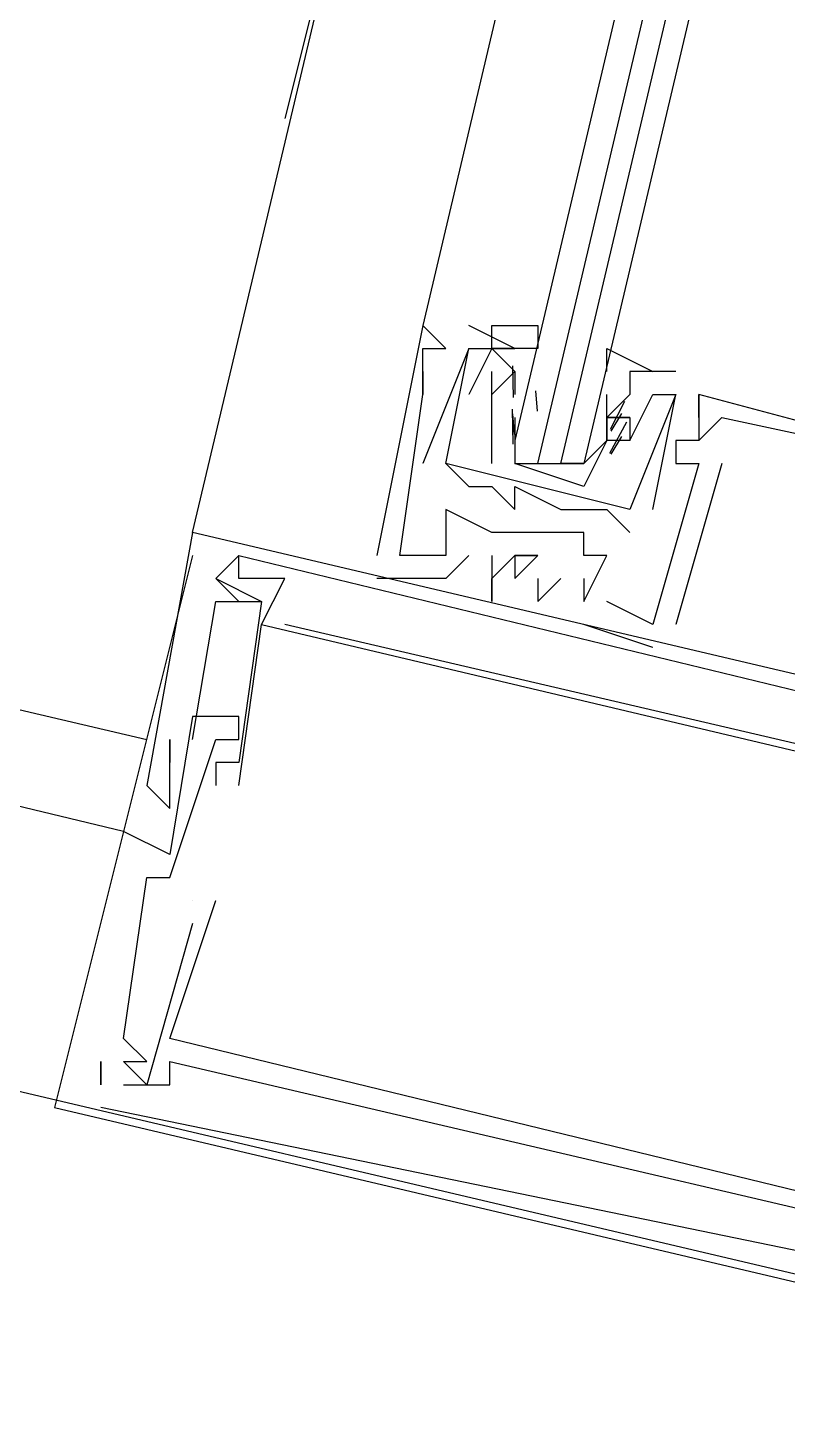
# Model space of a CAD drawing. Header units: feet. Extents: x -84 to 198, y -22 to 181.
# Drawn here: x 116.318 to 116.758, y 59.691 to 60.497 of the extents above; entities that cross this region are included whole.
import ezdxf

# ---------------------------------------------------------------- set-up
doc = ezdxf.new("R2010")
doc.units = ezdxf.units.FT
doc.layers.add('A-LINEA', color=7, linetype='CONTINUOUS')
doc.layers.add('A-MURO-CONCRETO', color=8, linetype='CONTINUOUS')

msp = doc.modelspace()

# ---------------------------------------------------------------- linework, layer by layer
at = {"layer": 'A-LINEA'}
for p, q in [((116.4133, 60.2044), (118.08, 67.2311)), ((116.9333, 61.9644), (116.5467, 60.3244)), ((116.5867, 60.9244), (116.4667, 60.4444)), ((113.6133, 60.7378), (116.3867, 60.0844)), ((116.3733, 60.0311), (113.6533, 60.6844)), ((116.5467, 60.3244), (116.5467, 60.3244)), ((116.5467, 60.3244), (116.5467, 60.3244)), ((116.5467, 60.3244), (116.5467, 60.3244)), ((116.6, 60.3111), (116.5733, 60.3244)), ((116.5733, 60.3244), (116.5733, 60.3244)), ((116.6, 60.3111), (116.5733, 60.3244)), ((116.5733, 60.3244), (116.5733, 60.3244)), ((116.5733, 60.3111), (116.5467, 60.2444)), ((116.5467, 60.3111), (116.5467, 60.3111)), ((116.5733, 60.3111), (116.5467, 60.2444)), ((116.5467, 60.3111), (116.5467, 60.3111)), ((116.5467, 60.3111), (116.5467, 60.3111)), ((116.56, 60.3111), (116.56, 60.3111)), ((116.56, 60.3111), (116.56, 60.3111)), ((116.56, 60.3111), (116.56, 60.3111)), ((116.5733, 60.3111), (116.5733, 60.3111)), ((116.5733, 60.3111), (116.5733, 60.3111)), ((116.5733, 60.3111), (116.5733, 60.3111)), ((116.5733, 60.3111), (116.5733, 60.3111)), ((116.5867, 60.3111), (116.5867, 60.3111)), ((116.5867, 60.3111), (116.5867, 60.3111)), ((116.6, 60.3111), (116.6, 60.3111)), ((116.6, 60.3111), (116.6, 60.3111)), ((116.5992, 60.2827), (116.5989, 60.301)), ((116.5467, 60.2978), (116.5467, 60.2978)), ((116.5467, 60.2978), (116.5467, 60.2978)), ((116.5467, 60.2978), (116.5467, 60.2978)), ((116.5867, 60.2978), (116.5867, 60.2978)), ((116.5867, 60.2978), (116.5867, 60.2978)), ((116.6, 60.2978), (116.6, 60.2978)), ((116.6, 60.2978), (116.6, 60.2844)), ((116.6, 60.2978), (116.6, 60.2978)), ((116.6933, 60.2978), (116.6667, 60.2978)), ((116.6667, 60.2978), (116.6667, 60.2978)), ((116.6933, 60.2978), (116.6667, 60.2978)), ((116.6667, 60.2978), (116.6667, 60.2978)), ((116.6933, 60.2978), (116.6933, 60.2978)), ((116.6933, 60.2978), (116.6933, 60.2978)), ((116.5467, 60.2844), (116.5467, 60.2844)), ((116.5467, 60.2844), (116.5467, 60.2844)), ((116.5467, 60.2844), (116.5467, 60.2844)), ((116.5467, 60.2844), (116.5467, 60.2844)), ((116.5467, 60.2844), (116.5467, 60.2844)), ((116.5467, 60.2844), (116.5467, 60.2844)), ((116.5733, 60.2844), (116.5733, 60.2844)), ((116.5733, 60.2844), (116.5733, 60.2844)), ((116.5867, 60.2844), (116.5867, 60.2844)), ((116.5867, 60.2844), (116.5867, 60.2844)), ((116.5867, 60.2844), (116.5867, 60.2844)), ((116.5867, 60.2844), (116.5867, 60.2844)), ((116.6, 60.2844), (116.6, 60.2844)), ((116.6132, 60.2747), (116.6122, 60.2865)), ((116.6533, 60.2844), (116.6533, 60.2844)), ((116.6533, 60.2711), (116.6533, 60.2844)), ((116.6533, 60.2844), (116.6533, 60.2844)), ((116.68, 60.2178), (116.6933, 60.2844)), ((116.68, 60.2844), (116.68, 60.2844)), ((116.68, 60.2178), (116.6933, 60.2844)), ((116.68, 60.2844), (116.68, 60.2844)), ((116.6933, 60.2844), (116.6933, 60.2844)), ((116.6933, 60.2844), (116.6933, 60.2844)), ((116.6933, 60.2844), (116.6933, 60.2844)), ((116.6933, 60.2844), (116.6933, 60.2844)), ((116.7067, 60.2844), (116.7067, 60.2844)), ((116.7067, 60.2844), (116.7067, 60.2844)), ((116.7067, 60.2844), (116.7067, 60.2844)), ((116.7067, 60.2844), (116.7067, 60.2844)), ((116.7067, 60.2844), (116.7067, 60.2844)), ((116.7067, 60.2844), (116.7067, 60.2844)), ((116.6636, 60.2803), (116.6552, 60.2641)), ((116.5867, 60.2711), (116.5867, 60.2711)), ((116.5867, 60.2711), (116.5867, 60.2711)), ((116.5991, 60.2556), (116.5986, 60.2759)), ((116.5999, 60.2613), (116.5988, 60.2732)), ((116.6, 60.2711), (116.6, 60.2711)), ((116.6533, 60.2711), (116.6533, 60.2711)), ((116.6647, 60.2683), (116.655, 60.2503)), ((116.6618, 60.2733), (116.6556, 60.2632)), ((116.6667, 60.2711), (116.6667, 60.2711)), ((116.6667, 60.2711), (116.6667, 60.2711)), ((116.7067, 60.2711), (116.7067, 60.2711)), ((116.7067, 60.2711), (116.7067, 60.2711)), ((116.7067, 60.2711), (116.7067, 60.2711)), ((116.7067, 60.2711), (116.7067, 60.2711)), ((116.7067, 60.2711), (116.7067, 60.2711)), ((116.7067, 60.2711), (116.7067, 60.2711)), ((116.72, 60.2711), (116.72, 60.2711)), ((116.72, 60.2711), (116.72, 60.2711)), ((116.72, 60.2711), (116.72, 60.2711)), ((116.64, 60.2578), (116.64, 60.2578)), ((116.6533, 60.2578), (116.6533, 60.2578)), ((116.6533, 60.2578), (116.6533, 60.2578)), ((116.6618, 60.26), (116.6556, 60.2498)), ((116.6667, 60.2578), (116.6667, 60.2578)), ((116.6667, 60.2578), (116.6667, 60.2578)), ((116.6667, 60.2578), (116.6667, 60.2578)), ((116.6667, 60.2578), (116.6667, 60.2578)), ((116.6933, 60.2578), (116.6933, 60.2578)), ((116.6933, 60.2578), (116.6933, 60.2578)), ((116.6933, 60.2578), (116.6933, 60.2578)), ((116.7067, 60.2578), (116.7067, 60.2578)), ((116.7067, 60.2578), (116.7067, 60.2578)), ((116.7067, 60.2578), (116.7067, 60.2578)), ((116.7067, 60.2578), (116.7067, 60.2578)), ((116.7067, 60.2578), (116.7067, 60.2578)), ((116.7067, 60.2578), (116.7067, 60.2578)), ((116.5467, 60.2444), (116.5467, 60.2444)), ((116.5467, 60.2444), (116.5467, 60.2444)), ((116.56, 60.2444), (116.56, 60.2444)), ((116.56, 60.2444), (116.56, 60.2444)), ((116.56, 60.2444), (116.56, 60.2444)), ((116.56, 60.2444), (116.56, 60.2444)), ((116.64, 60.2311), (116.6, 60.2444)), ((116.6133, 60.2444), (116.6267, 60.2444)), ((116.64, 60.2444), (116.64, 60.2444)), ((116.72, 60.2444), (116.6933, 60.1511)), ((116.6933, 60.2444), (116.6933, 60.2444)), ((116.72, 60.2444), (116.6933, 60.1511)), ((116.6933, 60.2444), (116.6933, 60.2444)), ((116.72, 60.2444), (116.6933, 60.1511)), ((116.6933, 60.2444), (116.6933, 60.2444)), ((116.7067, 60.2444), (116.7067, 60.2444)), ((116.7067, 60.2444), (116.7067, 60.2444)), ((116.7067, 60.2444), (116.7067, 60.2444)), ((116.7067, 60.2444), (116.7067, 60.2444)), ((116.7067, 60.2444), (116.7067, 60.2444)), ((116.7067, 60.2444), (116.7067, 60.2444)), ((116.72, 60.2444), (116.72, 60.2444)), ((116.72, 60.2444), (116.72, 60.2444)), ((116.72, 60.2444), (116.72, 60.2444)), ((116.5733, 60.2311), (116.5733, 60.2311)), ((116.5733, 60.2311), (116.5733, 60.2311)), ((116.5867, 60.2311), (116.5867, 60.2311)), ((116.5867, 60.2311), (116.5867, 60.2311)), ((116.6, 60.2311), (116.6, 60.2311)), ((116.6, 60.2311), (116.6, 60.2311)), ((116.56, 60.2178), (116.56, 60.2178)), ((116.56, 60.2178), (116.56, 60.2178)), ((116.56, 60.2178), (116.56, 60.2178)), ((116.6, 60.2178), (116.6, 60.2178)), ((116.6, 60.2178), (116.6, 60.2178)), ((116.6267, 60.2178), (116.6267, 60.2178)), ((116.6267, 60.2178), (116.6267, 60.2178)), ((116.6533, 60.2178), (116.6533, 60.2178)), ((116.6533, 60.2178), (116.6533, 60.2178)), ((116.6667, 60.2178), (116.6667, 60.2178)), ((116.6667, 60.2178), (116.6667, 60.2178)), ((116.68, 60.2178), (116.68, 60.2178)), ((116.68, 60.2178), (116.68, 60.2178)), ((116.4133, 60.2044), (116.4133, 60.2044)), ((116.4133, 60.2044), (116.4133, 60.2044)), ((116.4133, 60.2044), (116.4133, 60.2044)), ((116.5867, 60.2044), (116.5867, 60.2044)), ((116.5867, 60.2044), (116.5867, 60.2044)), ((116.5867, 60.2044), (116.5867, 60.2044)), ((116.6133, 60.2044), (116.6133, 60.2044)), ((116.6133, 60.2044), (116.6133, 60.2044)), ((116.6133, 60.2044), (116.6133, 60.2044)), ((116.64, 60.2044), (116.64, 60.2044)), ((116.64, 60.2044), (116.64, 60.2044)), ((116.64, 60.2044), (116.64, 60.2044)), ((116.6667, 60.2044), (116.6667, 60.2044)), ((116.6667, 60.2044), (116.6667, 60.2044)), ((116.4133, 60.1911), (116.3333, 59.8711)), ((116.44, 60.1911), (116.44, 60.1911)), ((116.44, 60.1911), (116.44, 60.1911)), ((116.44, 60.1911), (116.44, 60.1911)), ((116.52, 60.1911), (116.52, 60.1911)), ((116.52, 60.1911), (116.52, 60.1911)), ((116.52, 60.1911), (116.52, 60.1911)), ((116.5333, 60.1911), (116.5333, 60.1911)), ((116.5333, 60.1911), (116.5333, 60.1911)), ((116.5333, 60.1911), (116.5333, 60.1911)), ((116.56, 60.1911), (116.56, 60.1911)), ((116.56, 60.1911), (116.56, 60.1911)), ((116.56, 60.1911), (116.56, 60.1911)), ((116.5733, 60.1911), (116.5733, 60.1911)), ((116.5733, 60.1911), (116.5733, 60.1911)), ((116.5733, 60.1911), (116.5733, 60.1911)), ((116.5867, 60.1911), (116.5867, 60.1911)), ((116.5867, 60.1911), (116.5867, 60.1911)), ((116.5867, 60.1911), (116.5867, 60.1911)), ((116.6, 60.1911), (116.6, 60.1911)), ((116.6, 60.1911), (116.6, 60.1911)), ((116.6, 60.1911), (116.6, 60.1911)), ((116.64, 60.1911), (116.64, 60.1911)), ((116.64, 60.1911), (116.64, 60.1911)), ((116.64, 60.1911), (116.64, 60.1911)), ((116.6533, 60.1911), (116.6533, 60.1911)), ((116.6533, 60.1911), (116.6533, 60.1911)), ((116.6533, 60.1911), (116.6533, 60.1911)), ((116.4267, 60.1778), (116.4267, 60.1778)), ((116.4267, 60.1778), (116.4267, 60.1778)), ((116.4267, 60.1778), (116.4267, 60.1778)), ((116.4267, 60.1778), (116.4267, 60.1778)), ((116.4267, 60.1778), (116.4267, 60.1778)), ((116.4267, 60.1778), (116.4267, 60.1778)), ((116.44, 60.1778), (116.44, 60.1778)), ((116.44, 60.1778), (116.44, 60.1778)), ((116.44, 60.1778), (116.44, 60.1778)), ((116.4667, 60.1778), (116.4667, 60.1778)), ((116.4667, 60.1778), (116.4667, 60.1778)), ((116.4667, 60.1778), (116.4667, 60.1778)), ((116.52, 60.1778), (116.52, 60.1778)), ((116.52, 60.1778), (116.52, 60.1778)), ((116.52, 60.1778), (116.52, 60.1778)), ((116.56, 60.1778), (116.56, 60.1778)), ((116.56, 60.1778), (116.56, 60.1778)), ((116.56, 60.1778), (116.56, 60.1778)), ((116.5867, 60.1778), (116.5867, 60.1778)), ((116.5867, 60.1778), (116.5867, 60.1778)), ((116.5867, 60.1778), (116.5867, 60.1778)), ((116.6133, 60.1778), (116.6133, 60.1778)), ((116.6133, 60.1778), (116.6133, 60.1778)), ((116.6133, 60.1778), (116.6133, 60.1778)), ((116.6267, 60.1778), (116.6267, 60.1778)), ((116.6267, 60.1778), (116.6267, 60.1778)), ((116.6267, 60.1778), (116.6267, 60.1778)), ((116.64, 60.1778), (116.64, 60.1778)), ((116.64, 60.1778), (116.64, 60.1778)), ((116.64, 60.1778), (116.64, 60.1778)), ((116.4267, 60.1644), (116.4267, 60.1644)), ((116.4267, 60.1644), (116.4267, 60.1644)), ((116.4267, 60.1644), (116.4267, 60.1644)), ((116.44, 60.1644), (116.44, 60.1644)), ((116.44, 60.1644), (116.44, 60.1644)), ((116.44, 60.1644), (116.44, 60.1644)), ((116.44, 60.1644), (116.44, 60.1644)), ((116.44, 60.1644), (116.44, 60.1644)), ((116.44, 60.1644), (116.44, 60.1644)), ((116.4533, 60.1644), (116.4533, 60.1644)), ((116.4533, 60.1644), (116.4533, 60.1644)), ((116.4533, 60.1644), (116.4533, 60.1644)), ((116.4533, 60.1644), (116.4533, 60.1644)), ((116.4533, 60.1644), (116.4533, 60.1644)), ((116.4533, 60.1644), (116.4533, 60.1644)), ((116.5867, 60.1644), (116.5867, 60.1644)), ((116.5867, 60.1644), (116.5867, 60.1644)), ((116.5867, 60.1644), (116.5867, 60.1644)), ((116.6133, 60.1644), (116.6133, 60.1644)), ((116.6133, 60.1644), (116.6133, 60.1644)), ((116.6133, 60.1644), (116.6133, 60.1644)), ((116.64, 60.1644), (116.64, 60.1644)), ((116.64, 60.1644), (116.64, 60.1644)), ((116.64, 60.1644), (116.64, 60.1644)), ((116.64, 60.1644), (116.64, 60.1644)), ((116.64, 60.1644), (116.64, 60.1644)), ((116.64, 60.1644), (116.64, 60.1644)), ((116.6533, 60.1644), (116.6533, 60.1644)), ((116.6533, 60.1644), (116.6533, 60.1644)), ((116.6533, 60.1644), (116.6533, 60.1644)), ((116.4533, 60.1511), (116.4533, 60.1511)), ((116.4533, 60.1511), (116.4533, 60.1511)), ((116.4533, 60.1511), (116.4533, 60.1511)), ((116.4533, 60.1511), (116.4533, 60.1511)), ((116.4533, 60.1511), (116.4533, 60.1511)), ((116.4533, 60.1511), (116.4533, 60.1511)), ((116.4667, 60.1511), (116.4667, 60.1511)), ((116.4667, 60.1511), (116.4667, 60.1511)), ((116.4667, 60.1511), (116.4667, 60.1511)), ((116.68, 60.1378), (116.64, 60.1511)), ((116.64, 60.1511), (116.64, 60.1511)), ((116.68, 60.1378), (116.64, 60.1511)), ((116.64, 60.1511), (116.64, 60.1511)), ((116.68, 60.1378), (116.64, 60.1511)), ((116.64, 60.1511), (116.64, 60.1511)), ((116.68, 60.1511), (116.68, 60.1511)), ((116.68, 60.1511), (116.68, 60.1511)), ((116.68, 60.1511), (116.68, 60.1511)), ((116.68, 60.1511), (116.68, 60.1511)), ((116.68, 60.1511), (116.68, 60.1511)), ((116.68, 60.1511), (116.68, 60.1511)), ((116.6933, 60.1511), (116.6933, 60.1511)), ((116.6933, 60.1511), (116.6933, 60.1511)), ((116.6933, 60.1511), (116.6933, 60.1511)), ((116.68, 60.1378), (116.68, 60.1378)), ((116.68, 60.1378), (116.68, 60.1378)), ((116.68, 60.1378), (116.68, 60.1378)), ((116.4133, 60.0978), (116.4133, 60.0978)), ((116.4133, 60.0978), (116.4133, 60.0978)), ((116.4133, 60.0978), (116.4133, 60.0978)), ((116.44, 60.0978), (116.44, 60.0978)), ((116.44, 60.0978), (116.44, 60.0978)), ((116.44, 60.0978), (116.44, 60.0978)), ((116.4, 60.0844), (116.4, 60.0844)), ((116.4, 60.0844), (116.4, 60.0844)), ((116.4, 60.0844), (116.4, 60.0844)), ((116.4, 60.0844), (116.4, 60.0844)), ((116.4, 60.0844), (116.4, 60.0844)), ((116.4, 60.0844), (116.4, 60.0844)), ((116.4133, 60.0844), (116.4133, 60.0844)), ((116.4133, 60.0844), (116.4133, 60.0844)), ((116.4133, 60.0844), (116.4133, 60.0844)), ((116.4267, 60.0844), (116.4267, 60.0844)), ((116.4267, 60.0844), (116.4267, 60.0844)), ((116.4267, 60.0844), (116.4267, 60.0844)), ((116.44, 60.0844), (116.44, 60.0844)), ((116.44, 60.0844), (116.44, 60.0844)), ((116.44, 60.0844), (116.44, 60.0844)), ((116.4, 60.0711), (116.4, 60.0711)), ((116.4, 60.0711), (116.4, 60.0711)), ((116.4, 60.0711), (116.4, 60.0711)), ((116.4267, 60.0711), (116.4267, 60.0711)), ((116.4267, 60.0711), (116.4267, 60.0711)), ((116.4267, 60.0711), (116.4267, 60.0711)), ((116.44, 60.0711), (116.44, 60.0711)), ((116.44, 60.0711), (116.44, 60.0711)), ((116.44, 60.0711), (116.44, 60.0711)), ((116.3867, 60.0578), (116.3867, 60.0578)), ((116.3867, 60.0578), (116.3867, 60.0578)), ((116.3867, 60.0578), (116.3867, 60.0578)), ((116.4, 60.0578), (116.4, 60.0578)), ((116.4, 60.0578), (116.4, 60.0578)), ((116.4, 60.0578), (116.4, 60.0578)), ((116.4267, 60.0578), (116.4267, 60.0578)), ((116.4267, 60.0578), (116.4267, 60.0578)), ((116.4267, 60.0578), (116.4267, 60.0578)), ((116.44, 60.0578), (116.44, 60.0578)), ((116.44, 60.0578), (116.44, 60.0578)), ((116.44, 60.0578), (116.44, 60.0578)), ((116.4, 60.0444), (116.4, 60.0444)), ((116.4, 60.0444), (116.4, 60.0444)), ((116.4, 60.0444), (116.4, 60.0444)), ((116.3733, 60.0311), (116.3733, 60.0311)), ((116.3733, 60.0311), (116.3733, 60.0311)), ((116.3733, 60.0311), (116.3733, 60.0311)), ((116.4, 60.0178), (116.4, 60.0178)), ((116.4, 60.0178), (116.4, 60.0178)), ((116.4, 60.0178), (116.4, 60.0178)), ((116.3867, 60.0044), (116.3867, 60.0044)), ((116.3867, 60.0044), (116.3867, 60.0044)), ((116.3867, 60.0044), (116.3867, 60.0044)), ((116.4, 60.0044), (116.4, 60.0044)), ((116.4, 60.0044), (116.4, 60.0044)), ((116.4, 60.0044), (116.4, 60.0044)), ((116.4133, 59.9911), (116.4133, 59.9911)), ((116.4133, 59.9911), (116.4133, 59.9911)), ((116.4133, 59.9911), (116.4133, 59.9911)), ((116.4133, 59.9911), (116.4133, 59.9911)), ((116.4133, 59.9911), (116.4133, 59.9911)), ((116.4133, 59.9911), (116.4133, 59.9911)), ((116.4267, 59.9911), (116.4267, 59.9911)), ((116.4267, 59.9911), (116.4267, 59.9911)), ((116.4267, 59.9911), (116.4267, 59.9911)), ((116.4133, 59.9778), (116.4133, 59.9778)), ((116.4133, 59.9778), (116.4133, 59.9778)), ((116.4133, 59.9778), (116.4133, 59.9778)), ((116.3733, 59.9111), (116.3733, 59.9111)), ((116.3733, 59.9111), (116.3733, 59.9111)), ((116.3733, 59.9111), (116.3733, 59.9111)), ((116.4, 59.9111), (116.4, 59.9111)), ((116.4, 59.9111), (116.4, 59.9111)), ((116.4, 59.9111), (116.4, 59.9111)), ((116.36, 59.8978), (116.36, 59.8844)), ((116.36, 59.8978), (116.36, 59.8978)), ((116.36, 59.8844), (116.36, 59.8978)), ((116.36, 59.8978), (116.36, 59.8978)), ((116.36, 59.8978), (116.36, 59.8844)), ((116.36, 59.8978), (116.36, 59.8978)), ((116.36, 59.8844), (116.36, 59.8978)), ((116.36, 59.8978), (116.36, 59.8978)), ((116.36, 59.8978), (116.36, 59.8844)), ((116.36, 59.8978), (116.36, 59.8978)), ((116.36, 59.8844), (116.36, 59.8978)), ((116.36, 59.8978), (116.36, 59.8978)), ((116.3733, 59.8978), (116.3733, 59.8978)), ((116.3733, 59.8978), (116.3733, 59.8978)), ((116.3733, 59.8978), (116.3733, 59.8978)), ((116.3733, 59.8978), (116.3733, 59.8978)), ((116.3733, 59.8978), (116.3733, 59.8978)), ((116.3733, 59.8978), (116.3733, 59.8978)), ((116.3867, 59.8978), (116.3867, 59.8978)), ((116.3867, 59.8978), (116.3867, 59.8978)), ((116.3867, 59.8978), (116.3867, 59.8978)), ((116.4, 59.8978), (116.4, 59.8978)), ((116.4, 59.8978), (116.4, 59.8978)), ((116.4, 59.8978), (116.4, 59.8978)), ((116.36, 59.8844), (116.36, 59.8844)), ((116.36, 59.8844), (116.36, 59.8844)), ((116.36, 59.8844), (116.36, 59.8844)), ((116.36, 59.8844), (116.36, 59.8844)), ((116.36, 59.8844), (116.36, 59.8844)), ((116.36, 59.8844), (116.36, 59.8844)), ((116.3733, 59.8844), (116.3733, 59.8844)), ((116.3733, 59.8844), (116.3733, 59.8844)), ((116.3733, 59.8844), (116.3733, 59.8844)), ((116.3867, 59.8844), (116.3867, 59.8844)), ((116.3867, 59.8844), (116.3867, 59.8844)), ((116.3867, 59.8844), (116.3867, 59.8844)), ((116.4, 59.8844), (116.4, 59.8844)), ((116.4, 59.8844), (116.4, 59.8844)), ((116.4, 59.8844), (116.4, 59.8844)), ((116.3333, 59.8711), (116.3333, 59.8711)), ((116.3333, 59.8711), (116.3333, 59.8711)), ((116.3333, 59.8711), (116.3333, 59.8711)), ((116.36, 59.8711), (116.36, 59.8711)), ((116.36, 59.8711), (116.36, 59.8711)), ((116.36, 59.8711), (116.36, 59.8711))]:
    msp.add_line(p, q, dxfattribs=at)
for points in [[(117, 61.9511), (116.6, 60.2578), (116.6, 60.2444), (116.6133, 60.2444), (117.0133, 61.9378)], [(117.04, 61.9378), (116.64, 60.2444), (116.6267, 60.2444), (117.0267, 61.9378)], [(117.1467, 59.6844), (116.8, 58.2178), (113.4, 59.0311), (113.7467, 60.4844), (117.1467, 59.6844)], [(116.64, 60.1644), (116.6533, 60.1911), (116.64, 60.1911), (116.64, 60.2044), (116.6133, 60.2044), (116.5867, 60.2044), (116.56, 60.2178), (116.56, 60.1911), (116.5333, 60.1911), (116.5467, 60.2844), (116.5467, 60.2978), (116.5467, 60.2844), (116.5467, 60.3111), (116.56, 60.3111), (116.5467, 60.3244), (116.52, 60.1911), (116.52, 60.1911)], [(116.64, 60.1644), (116.6533, 60.1911), (116.64, 60.1911), (116.64, 60.2044), (116.6133, 60.2044), (116.5867, 60.2044), (116.56, 60.2178), (116.56, 60.1911), (116.5333, 60.1911), (116.5467, 60.2844), (116.5467, 60.2978), (116.5467, 60.2844), (116.5467, 60.3111), (116.56, 60.3111), (116.5467, 60.3244), (116.52, 60.1911), (116.52, 60.1911)], [(116.64, 60.1644), (116.6533, 60.1911), (116.64, 60.1911), (116.64, 60.2044), (116.6133, 60.2044), (116.5867, 60.2044), (116.56, 60.2178), (116.56, 60.1911), (116.5333, 60.1911), (116.5467, 60.2844), (116.5467, 60.2978), (116.5467, 60.2844), (116.5467, 60.3111), (116.56, 60.3111), (116.5467, 60.3244), (116.52, 60.1911), (116.52, 60.1911)], [(116.5867, 60.2444), (116.5867, 60.2711), (116.5867, 60.2844), (116.6, 60.2978), (116.5867, 60.3111), (116.6, 60.3111), (116.5867, 60.3111), (116.5867, 60.3244), (116.6133, 60.3244), (116.6133, 60.3111), (116.6, 60.3111)], [(116.6667, 60.2178), (116.56, 60.2444), (116.5733, 60.3111), (116.5867, 60.3111), (116.5733, 60.2844)], [(116.6667, 60.2178), (116.56, 60.2444), (116.5733, 60.3111), (116.5867, 60.3111), (116.5733, 60.2844)], [(116.6533, 60.2978), (116.6533, 60.3111), (116.68, 60.2978), (116.6667, 60.2978), (116.6667, 60.2844), (116.6533, 60.2711), (116.6667, 60.2711), (116.6533, 60.2711), (116.6533, 60.2578), (116.64, 60.2311)], [(116.5867, 60.2711), (116.5867, 60.2711), (116.5867, 60.2844), (116.5867, 60.2978)], [(116.5867, 60.2711), (116.5867, 60.2711), (116.5867, 60.2844), (116.5867, 60.2978)], [(116.9067, 60.2311), (116.7067, 60.2844), (116.7067, 60.2711), (116.7067, 60.2844), (116.7067, 60.2711), (116.7067, 60.2578), (116.6933, 60.2578), (116.6933, 60.2444), (116.7067, 60.2444), (116.68, 60.1511), (116.6533, 60.1644)], [(116.9067, 60.2311), (116.7067, 60.2844), (116.7067, 60.2711), (116.7067, 60.2844), (116.7067, 60.2711), (116.7067, 60.2578), (116.6933, 60.2578), (116.6933, 60.2444), (116.7067, 60.2444), (116.68, 60.1511), (116.6533, 60.1644)], [(116.9067, 60.2311), (116.7067, 60.2844), (116.7067, 60.2711), (116.7067, 60.2844), (116.7067, 60.2711), (116.7067, 60.2578), (116.6933, 60.2578), (116.6933, 60.2444), (116.7067, 60.2444), (116.68, 60.1511), (116.6533, 60.1644)], [(116.6667, 60.2578), (116.68, 60.2844), (116.6933, 60.2844), (116.6667, 60.2178)], [(116.6667, 60.2578), (116.68, 60.2844), (116.6933, 60.2844), (116.6667, 60.2178)], [(116.6, 60.2711), (116.6, 60.2444), (116.64, 60.2444), (116.6533, 60.2578), (116.6533, 60.2711)], [(116.6667, 60.2711), (116.6667, 60.2578), (116.6533, 60.2578)], [(116.6667, 60.2711), (116.6667, 60.2578), (116.6533, 60.2578)], [(116.7067, 60.2578), (116.72, 60.2711), (116.9067, 60.2311), (116.88, 60.1111), (116.8133, 60.1244)], [(116.7067, 60.2578), (116.72, 60.2711), (116.9067, 60.2311), (116.88, 60.1111), (116.8133, 60.1244)], [(116.7067, 60.2578), (116.72, 60.2711), (116.9067, 60.2311), (116.88, 60.1111), (116.8133, 60.1244)], [(116.56, 60.2444), (116.5733, 60.2311), (116.5867, 60.2311), (116.6, 60.2178), (116.6, 60.2311), (116.6267, 60.2178), (116.6533, 60.2178), (116.6667, 60.2044)], [(116.56, 60.2444), (116.5733, 60.2311), (116.5867, 60.2311), (116.6, 60.2178), (116.6, 60.2311), (116.6267, 60.2178), (116.6533, 60.2178), (116.6667, 60.2044)], [(117.08, 60.0444), (117.0933, 60.0444), (116.4133, 60.2044), (116.3867, 60.0578), (116.4, 60.0444), (116.4, 60.0578), (116.4, 60.0844), (116.4, 60.0711)], [(117.08, 60.0444), (117.0933, 60.0444), (116.4133, 60.2044), (116.3867, 60.0578), (116.4, 60.0444), (116.4, 60.0578), (116.4, 60.0844), (116.4, 60.0711)], [(117.08, 60.0444), (117.0933, 60.0444), (116.4133, 60.2044), (116.3867, 60.0578), (116.4, 60.0444), (116.4, 60.0578), (116.4, 60.0844), (116.4, 60.0711)], [(116.4533, 60.1511), (116.4667, 60.1778), (116.44, 60.1778), (116.44, 60.1911), (116.4267, 60.1778), (116.4533, 60.1644), (116.44, 60.0711), (116.4267, 60.0711), (116.4267, 60.0578)], [(116.44, 60.1644), (116.4267, 60.1778), (116.44, 60.1911)], [(116.4533, 60.1511), (116.4667, 60.1778), (116.44, 60.1778), (116.44, 60.1911), (116.4267, 60.1778), (116.4533, 60.1644), (116.44, 60.0711), (116.4267, 60.0711), (116.4267, 60.0578)], [(116.44, 60.1644), (116.4267, 60.1778), (116.44, 60.1911)], [(116.4533, 60.1511), (116.4667, 60.1778), (116.44, 60.1778), (116.44, 60.1911), (116.4267, 60.1778), (116.4533, 60.1644), (116.44, 60.0711), (116.4267, 60.0711), (116.4267, 60.0578)], [(116.44, 60.1644), (116.4267, 60.1778), (116.44, 60.1911)], [(116.44, 60.1911), (116.88, 60.0844), (116.88, 60.0711)], [(116.44, 60.1911), (116.88, 60.0844), (116.88, 60.0711)], [(116.44, 60.1911), (116.88, 60.0844), (116.88, 60.0711)], [(116.5733, 60.1911), (116.5733, 60.1911), (116.56, 60.1778), (116.56, 60.1778), (116.52, 60.1778)], [(116.5733, 60.1911), (116.5733, 60.1911), (116.56, 60.1778), (116.56, 60.1778), (116.52, 60.1778)], [(116.5733, 60.1911), (116.5733, 60.1911), (116.56, 60.1778), (116.56, 60.1778), (116.52, 60.1778)], [(116.5867, 60.1911), (116.5867, 60.1644), (116.5867, 60.1778), (116.6, 60.1911), (116.6, 60.1911)], [(116.5867, 60.1911), (116.5867, 60.1644), (116.5867, 60.1778), (116.6, 60.1911), (116.6, 60.1911)], [(116.5867, 60.1911), (116.5867, 60.1644), (116.5867, 60.1778), (116.6, 60.1911), (116.6, 60.1911)], [(116.6133, 60.1911), (116.6, 60.1911), (116.6, 60.1778), (116.6133, 60.1911), (116.6, 60.1911), (116.6133, 60.1911), (116.6, 60.1911)], [(116.6133, 60.1911), (116.6, 60.1911), (116.6, 60.1778), (116.6133, 60.1911), (116.6, 60.1911), (116.6133, 60.1911), (116.6, 60.1911)], [(116.6133, 60.1911), (116.6, 60.1911), (116.6, 60.1778), (116.6133, 60.1911), (116.6, 60.1911), (116.6133, 60.1911), (116.6, 60.1911)], [(116.6133, 60.1778), (116.6133, 60.1644), (116.6267, 60.1778), (116.6267, 60.1778)], [(116.6133, 60.1778), (116.6133, 60.1644), (116.6267, 60.1778), (116.6267, 60.1778)], [(116.6133, 60.1778), (116.6133, 60.1644), (116.6267, 60.1778), (116.6267, 60.1778)], [(116.64, 60.1778), (116.64, 60.1644), (116.64, 60.1644)], [(116.64, 60.1778), (116.64, 60.1644), (116.64, 60.1644)], [(116.64, 60.1778), (116.64, 60.1644), (116.64, 60.1644)], [(116.4133, 60.0844), (116.4267, 60.1644), (116.44, 60.1644), (116.4533, 60.1644)], [(116.4133, 60.0844), (116.4267, 60.1644), (116.44, 60.1644), (116.4533, 60.1644)], [(116.4133, 60.0844), (116.4267, 60.1644), (116.44, 60.1644), (116.4533, 60.1644)], [(116.44, 60.0578), (116.4533, 60.1511), (116.96, 60.0311), (116.9333, 59.9378), (116.9333, 59.9378), (116.9467, 59.9511), (116.96, 60.0311)], [(116.44, 60.0578), (116.4533, 60.1511), (116.96, 60.0311), (116.9333, 59.9378), (116.9333, 59.9378), (116.9467, 59.9511), (116.96, 60.0311)], [(116.44, 60.0578), (116.4533, 60.1511), (116.96, 60.0311), (116.9333, 59.9378), (116.9333, 59.9378), (116.9467, 59.9511), (116.96, 60.0311)], [(116.9733, 60.0578), (116.96, 60.0311), (116.8667, 60.0578), (116.8667, 60.0711), (116.88, 60.0711), (116.8667, 60.0711), (116.8667, 60.0578), (116.4667, 60.1511)], [(116.9733, 60.0578), (116.96, 60.0311), (116.8667, 60.0578), (116.8667, 60.0711), (116.88, 60.0711), (116.8667, 60.0711), (116.8667, 60.0578), (116.4667, 60.1511)], [(116.9733, 60.0578), (116.96, 60.0311), (116.8667, 60.0578), (116.8667, 60.0711), (116.88, 60.0711), (116.8667, 60.0711), (116.8667, 60.0578), (116.4667, 60.1511)], [(116.3733, 59.8978), (116.3867, 59.8978), (116.3733, 59.9111), (116.3867, 60.0044), (116.4, 60.0044), (116.4267, 60.0844), (116.44, 60.0844), (116.44, 60.0978), (116.4133, 60.0978), (116.4, 60.0178), (116.3733, 60.0311), (116.3333, 59.8711), (117.0133, 59.7111), (117.0133, 59.7244)], [(116.3733, 59.8978), (116.3867, 59.8978), (116.3733, 59.9111), (116.3867, 60.0044), (116.4, 60.0044), (116.4267, 60.0844), (116.44, 60.0844), (116.44, 60.0978), (116.4133, 60.0978), (116.4, 60.0178), (116.3733, 60.0311), (116.3333, 59.8711), (117.0133, 59.7111), (117.0133, 59.7244)], [(116.3733, 59.8978), (116.3867, 59.8978), (116.3733, 59.9111), (116.3867, 60.0044), (116.4, 60.0044), (116.4267, 60.0844), (116.44, 60.0844), (116.44, 60.0978), (116.4133, 60.0978), (116.4, 60.0178), (116.3733, 60.0311), (116.3333, 59.8711), (117.0133, 59.7111), (117.0133, 59.7244)], [(116.9333, 59.8711), (116.92, 59.8711), (116.92, 59.8711), (116.8933, 59.7911), (116.4, 59.9111), (116.4267, 59.9911)], [(116.9333, 59.8711), (116.92, 59.8711), (116.92, 59.8711), (116.8933, 59.7911), (116.4, 59.9111), (116.4267, 59.9911)], [(116.9333, 59.8711), (116.92, 59.8711), (116.92, 59.8711), (116.8933, 59.7911), (116.4, 59.9111), (116.4267, 59.9911)], [(116.4133, 59.9778), (116.3867, 59.8844), (116.3733, 59.8978)], [(116.4133, 59.9778), (116.3867, 59.8844), (116.3733, 59.8978)], [(116.4133, 59.9778), (116.3867, 59.8844), (116.3733, 59.8978)], [(116.3733, 59.8844), (116.4, 59.8844), (116.4, 59.8978), (116.8, 59.8044), (116.8, 59.7911), (116.8133, 59.7778)], [(116.3733, 59.8844), (116.4, 59.8844), (116.4, 59.8978), (116.8, 59.8044), (116.8, 59.7911), (116.8133, 59.7778)], [(116.3733, 59.8844), (116.4, 59.8844), (116.4, 59.8978), (116.8, 59.8044), (116.8, 59.7911), (116.8133, 59.7778)], [(116.8133, 59.7778), (116.8267, 59.7911), (116.8133, 59.8044), (116.8133, 59.7911), (116.8133, 59.7778), (116.36, 59.8711)], [(116.8133, 59.7778), (116.8267, 59.7911), (116.8133, 59.8044), (116.8133, 59.7911), (116.8133, 59.7778), (116.36, 59.8711)], [(116.8133, 59.7778), (116.8267, 59.7911), (116.8133, 59.8044), (116.8133, 59.7911), (116.8133, 59.7778), (116.36, 59.8711)]]:
    msp.add_lwpolyline(points, dxfattribs=at)
at = {"layer": 'A-MURO-CONCRETO'}
msp.add_lwpolyline([(113.7467, 60.4844), (117.1467, 59.6844), (113.5467, 59.6844), (113.7467, 60.4844), (113.7467, 60.4844)], dxfattribs=at)

doc.saveas('drawing.dxf')
